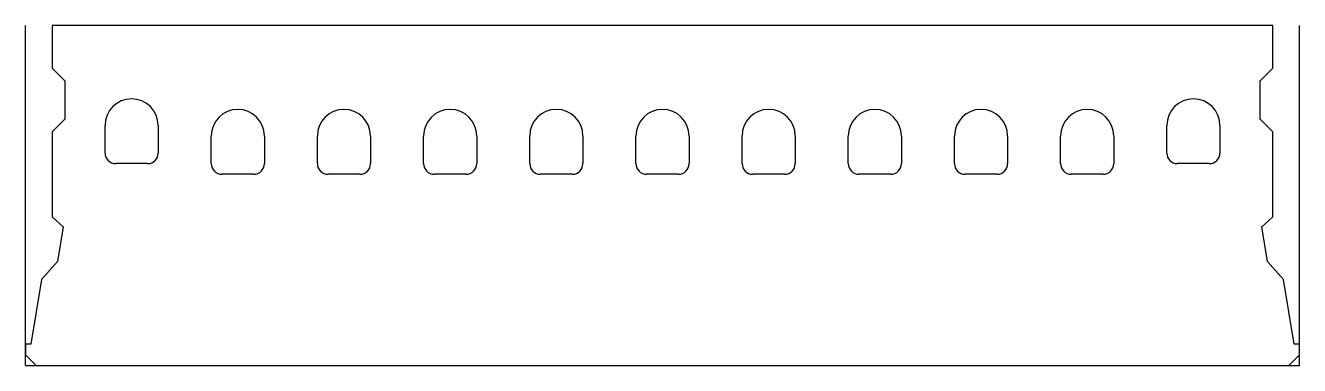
# Model space of a CAD drawing. Extents: x 0 to 1200, y 0 to 320.
import ezdxf

# ---------------------------------------------------------------- set-up
doc = ezdxf.new("R2010")
doc.units = 0
doc.layers.get('0').update_dxf_attribs({"linetype": 'CONTINUOUS'})

msp = doc.modelspace()

# ---------------------------------------------------------------- linework, layer by layer
at = {"linetype": 'CONTINUOUS'}
for p, q in [((0, 0), (0, 320)), ((1175, 320), (25, 320)), ((25, 320), (25, 280)), ((25, 320), (25, 280)), ((1175, 320), (25, 320)), ((1175, 280), (1175, 320)), ((1175, 280), (1175, 320)), ((1200, 0), (1200, 320)), ((25, 280), (37, 268)), ((25, 280), (37, 268)), ((1163, 268), (1175, 280)), ((1163, 268), (1175, 280)), ((37, 268), (37, 232)), ((37, 268), (37, 232)), ((1163, 232), (1163, 268)), ((1163, 232), (1163, 268)), ((37, 232), (25, 220)), ((37, 232), (25, 220)), ((1175, 220), (1163, 232)), ((1175, 220), (1163, 232)), ((25, 220), (25, 140)), ((25, 220), (25, 140)), ((75, 200), (75, 226)), ((125, 226), (125, 200)), ((175, 190), (175, 216)), ((225, 216), (225, 190)), ((275, 190), (275, 216)), ((325, 216), (325, 190)), ((375, 190), (375, 216)), ((425, 216), (425, 190)), ((475, 190), (475, 216)), ((525, 216), (525, 190)), ((575, 190), (575, 216)), ((625, 216), (625, 190)), ((675, 190), (675, 216)), ((725, 216), (725, 190)), ((775, 190), (775, 216)), ((825, 216), (825, 190)), ((875, 190), (875, 216)), ((925, 216), (925, 190)), ((975, 190), (975, 216)), ((1025, 216), (1025, 190)), ((1075, 200), (1075, 226)), ((1125, 226), (1125, 200)), ((1175, 140), (1175, 220)), ((1175, 140), (1175, 220)), ((115, 190), (85, 190)), ((215, 180), (185, 180)), ((315, 180), (285, 180)), ((415, 180), (385, 180)), ((515, 180), (485, 180)), ((615, 180), (585, 180)), ((715, 180), (685, 180)), ((815, 180), (785, 180)), ((915, 180), (885, 180)), ((1015, 180), (985, 180)), ((1115, 190), (1085, 190)), ((25, 140), (35.6, 130.63)), ((25, 140), (35.6, 130.63)), ((1164.4, 130.63), (1175, 140)), ((1164.4, 130.63), (1175, 140)), ((35.6, 130.63), (30.13, 97.78)), ((35.6, 130.63), (30.13, 97.78)), ((1169.87, 97.78), (1164.4, 130.63)), ((1169.87, 97.78), (1164.4, 130.63)), ((30.13, 97.78), (15.14, 80.82)), ((30.13, 97.78), (15.14, 80.82)), ((1184.86, 80.82), (1169.87, 97.78)), ((1184.86, 80.82), (1169.87, 97.78)), ((15.14, 80.82), (5, 20)), ((15.14, 80.82), (5, 20)), ((1195, 20), (1184.86, 80.82)), ((1195, 20), (1184.86, 80.82)), ((5, 20), (0, 20)), ((0, 20), (0, 10)), ((5, 20), (0, 20)), ((0, 20), (0, 10)), ((1200, 20), (1195, 20)), ((1200, 20), (1195, 20)), ((1200, 10), (1200, 20)), ((1200, 10), (1200, 20)), ((0, 10), (10, 0)), ((0, 10), (10, 0)), ((0, 0), (1200, 0)), ((10, 0), (1190, 0)), ((10, 0), (1190, 0)), ((1190, 0), (1200, 10)), ((1190, 0), (1200, 10))]:
    msp.add_line(p, q, dxfattribs=at)
for centre, radius, start, end in [((100, 226), 25, 0, 180), ((200, 216), 25, 0, 180), ((300, 216), 25, 0, 180), ((400, 216), 25, 0, 180), ((500, 216), 25, 0, 180), ((600, 216), 25, 0, 180), ((700, 216), 25, 0, 180), ((800, 216), 25, 0, 180), ((900, 216), 25, 0, 180), ((1000, 216), 25, 0, 180), ((1100, 226), 25, 0, 180), ((85, 200), 10, 180, 270), ((115, 200), 10, 270, 0), ((1085, 200), 10, 180, 270), ((1115, 200), 10, 270, 0), ((185, 190), 10, 180, 270), ((215, 190), 10, 270, 0), ((285, 190), 10, 180, 270), ((315, 190), 10, 270, 0), ((385, 190), 10, 180, 270), ((415, 190), 10, 270, 0), ((485, 190), 10, 180, 270), ((515, 190), 10, 270, 0), ((585, 190), 10, 180, 270), ((615, 190), 10, 270, 0), ((685, 190), 10, 180, 270), ((715, 190), 10, 270, 0), ((785, 190), 10, 180, 270), ((815, 190), 10, 270, 0), ((885, 190), 10, 180, 270), ((915, 190), 10, 270, 0), ((985, 190), 10, 180, 270), ((1015, 190), 10, 270, 0)]:
    msp.add_arc(centre, radius, start, end, dxfattribs=at)

doc.saveas('drawing.dxf')
